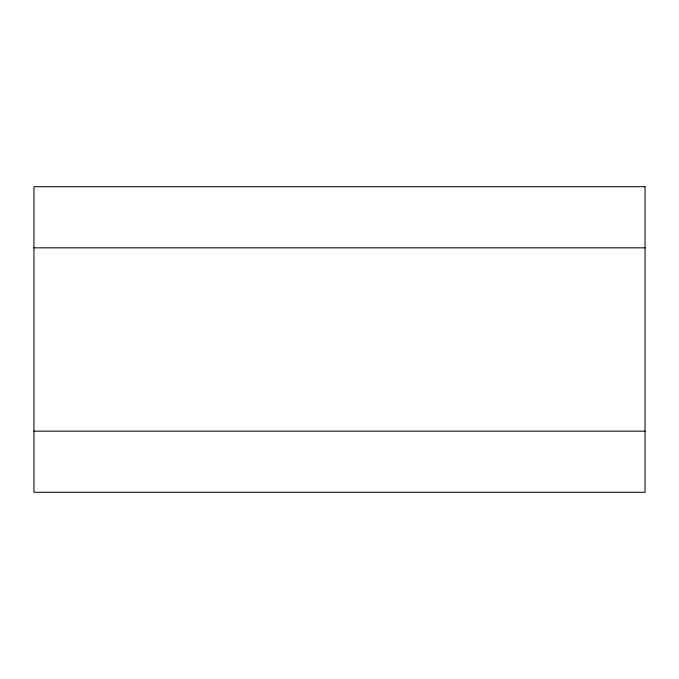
<?xml version="1.0" encoding="UTF-8"?>
<svg xmlns="http://www.w3.org/2000/svg" width="679" height="679" viewBox="0 0 679 679"><rect width="100%" height="100%" fill="white"/><g stroke="black" fill="none" stroke-linecap="round" stroke-linejoin="round"><path stroke-width="1.02" d="M33.95 247.835L645.05 247.835M33.95 431.165L645.05 431.165M645.05 186.725L33.95 186.725L33.95 492.275L645.05 492.275L645.05 186.725"/></g></svg>
